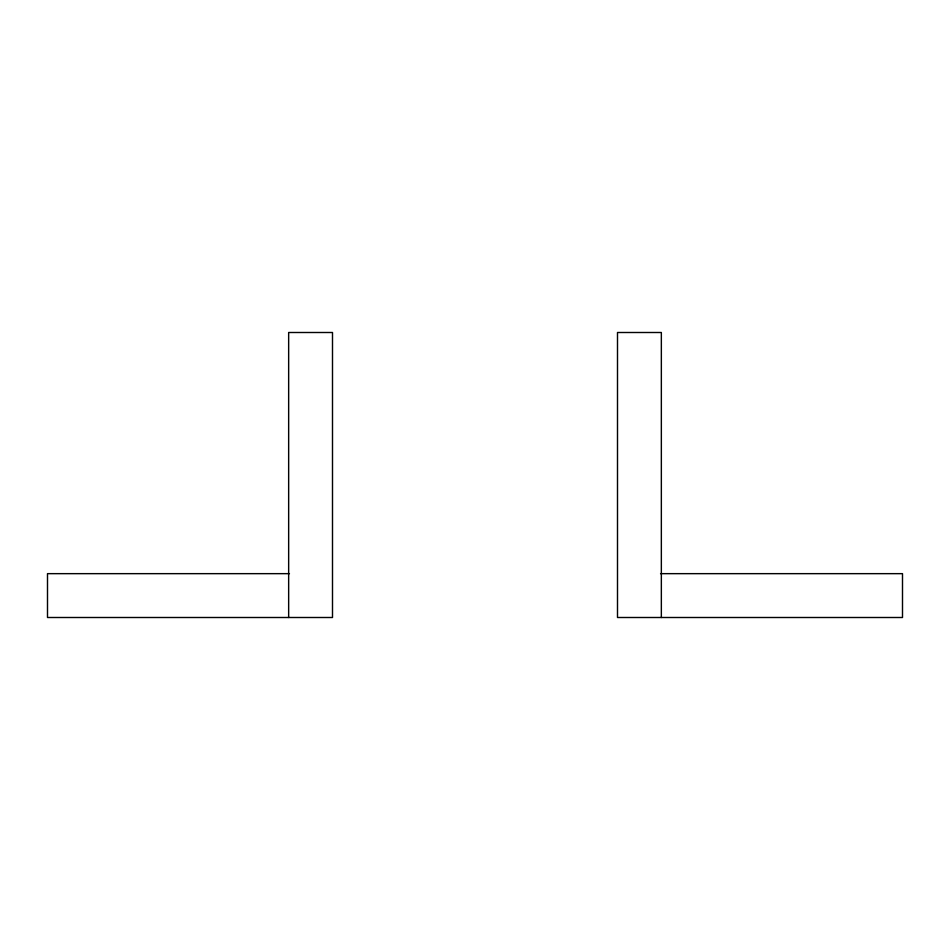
<?xml version="1.0" encoding="UTF-8"?>
<svg xmlns="http://www.w3.org/2000/svg" width="950" height="950" viewBox="0 0 950 950"><rect width="100%" height="100%" fill="white"/><g stroke="black" fill="none" stroke-linecap="round" stroke-linejoin="round"><path stroke-width="1.43" d="M289.453 573.658L47.5 573.658L47.5 617.5L332.5 617.5L332.5 332.5L288.658 332.5L288.658 617.5M660.547 573.658L902.5 573.658L902.5 617.5L617.5 617.5L617.5 332.5L661.342 332.5L661.342 617.5"/></g></svg>
